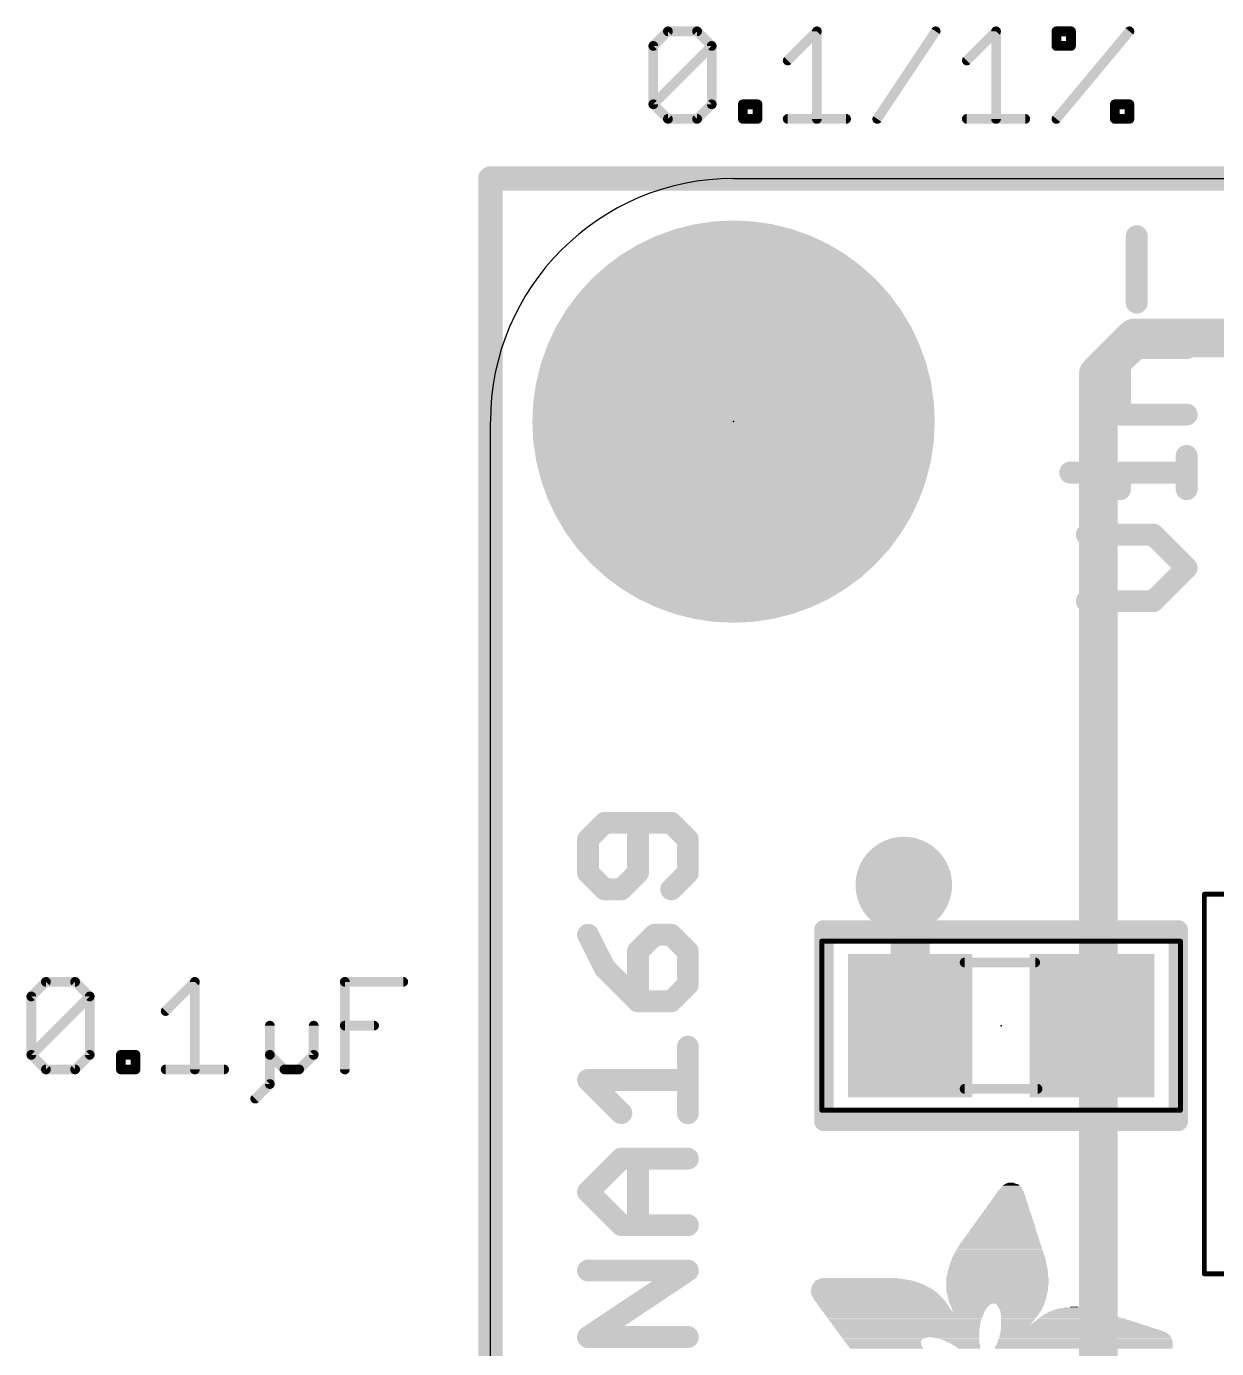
# Model space of a CAD drawing. Extents: x -4.8 to 24, y -1.7 to 22.6.
# Drawn here: x -4.84 to 7.58, y 8.75 to 22.56 of the extents above; entities that cross this region are included whole.
import ezdxf

# ---------------------------------------------------------------- set-up
doc = ezdxf.new("R2010")
doc.units = 0
for name, color, linetype in [('1', 12, 'CONTINUOUS'), ('16', 132, 'CONTINUOUS'), ('17', 110, 'CONTINUOUS'), ('18', 110, 'CONTINUOUS'), ('20', 53, 'CONTINUOUS'), ('21', 40, 'CONTINUOUS'), ('23', 53, 'CONTINUOUS'), ('27', 253, 'CONTINUOUS'), ('39', 12, 'CONTINUOUS'), ('40', 132, 'CONTINUOUS'), ('41', 12, 'CONTINUOUS'), ('42', 132, 'CONTINUOUS'), ('51', 253, 'CONTINUOUS')]:
    doc.layers.add(name, color=color, linetype=linetype)

# ---------------------------------------------------------------- blocks, each defined once
blk = doc.blocks.new('RECT')
blk.add_solid([(-0.5, -0.5), (0.5, -0.5), (-0.5, 0.5), (0.5, 0.5)])
blk = doc.blocks.new('ROUNDP')
at = {"const_width": 0.5}
blk.add_lwpolyline([(0, -0.25, 1), (0, 0.25, 1), (0, -0.25)], format="xyb", dxfattribs=at)
blk = doc.blocks.new('ROUNDV')
at = {"const_width": 0.5}
blk.add_lwpolyline([(0, -0.25, 1), (0, 0.25, 1), (0, -0.25)], format="xyb", dxfattribs=at)

msp = doc.modelspace()

# ---------------------------------------------------------------- linework, layer by layer
at = {"layer": '1', "const_width": 0.4064}
for points in [[(6.731, 19.304), (6.35, 18.923)], [(10.922, 19.304), (6.731, 19.304)], [(6.35, 18.923), (6.35, 12.185)], [(4.384, 13.523), (4.318, 13.589)], [(4.384, 12.119), (4.384, 13.523)], [(6.35, 12.185), (6.284, 12.119)], [(6.35, 12.053), (6.284, 12.119)], [(6.35, 2.54), (6.35, 12.053)]]:
    msp.add_lwpolyline(points, dxfattribs=at)
at = {"layer": '1', "const_width": 0.2032}
for points in [[(6.731, 19.4056, 1), (6.731, 19.2024)], [(6.8028, 19.2322, 1), (6.6592, 19.3758)], [(6.4516, 18.923, 1), (6.2484, 18.923)], [(6.2782, 18.9948, 1), (6.4218, 18.8512)], [(4.3898, 13.6608, 1), (4.2462, 13.5172)], [(4.4856, 13.523, 1), (4.2824, 13.523)], [(4.3122, 13.4512, 1), (4.4558, 13.5948)], [(6.3558, 12.1908, 1), (6.2122, 12.0472)], [(6.4218, 12.1132, 1), (6.2782, 12.2568)], [(4.2824, 12.119, 1), (4.4856, 12.119)], [(6.2122, 12.1908, 1), (6.3558, 12.0472)], [(6.2484, 12.185, 1), (6.4516, 12.185)], [(6.4516, 12.053, 1), (6.2484, 12.053)], [(6.2782, 11.9812, 1), (6.4218, 12.1248)]]:
    msp.add_lwpolyline(points, format="xyb", dxfattribs=at)
at = {"layer": '16'}
for points, const_width in [([(0, 0), (0, 20.97)], 0.254), ([(0, 20.97), (22.86, 20.97)], 0.254), ([(4.318, 13.589), (4.318, 13.716)], 0.4064)]:
    msp.add_lwpolyline(points, dxfattribs=dict(at, const_width=const_width))
for points, const_width in [([(0.0635, 20.97, 1), (-0.0635, 20.97)], 0.127), ([(0, 21.0335, 1), (0, 20.9065)], 0.127), ([(4.4196, 13.716, 1), (4.2164, 13.716)], 0.2032), ([(4.2164, 13.589, 1), (4.4196, 13.589)], 0.2032)]:
    msp.add_lwpolyline(points, format="xyb", dxfattribs=dict(at, const_width=const_width))
at = {"layer": '20'}
for p, q in [((2.54, 20.97), (20.32, 20.97)), ((0, 2.54), (0, 18.43))]:
    msp.add_line(p, q, dxfattribs=at)
msp.add_arc((2.54, 18.43), 2.54, 90, 180, dxfattribs=at)
at = {"layer": '21'}
for points, const_width in [([(2.54, 16.43, 1), (2.54, 20.43, 1), (2.54, 16.43)], 0.2032), ([(6.8077, 20.3678, 1), (6.6934, 20.3678)], 0.1143), ([(6.6934, 19.6729, 1), (6.8077, 19.6729)], 0.1143), ([(6.7506, 19.2555, 1), (6.7506, 19.1412)], 0.1143), ([(6.791, 19.1579, 1), (6.7101, 19.2388)], 0.1143), ([(7.2717, 19.1412, 1), (7.2717, 19.2555)], 0.1143), ([(6.5364, 19.0651, 1), (6.6173, 18.9842)], 0.1143), ([(6.634, 19.0246, 1), (6.5197, 19.0246)], 0.1143), ([(6.5768, 18.5606, 1), (6.5768, 18.4463)], 0.1143), ([(6.5197, 18.5035, 1), (6.634, 18.5035)], 0.1143), ([(7.2717, 18.4463, 1), (7.2717, 18.5606)], 0.1143), ([(7.3289, 18.0713, 1), (7.2146, 18.0713)], 0.1143), ([(6.0557, 17.9548, 1), (6.0557, 17.8405)], 0.1143), ([(6.2294, 17.8405, 1), (6.2294, 17.9548)], 0.1143), ([(6.5768, 17.9548, 1), (6.5768, 17.8405)], 0.1143), ([(6.634, 17.8976, 1), (6.5197, 17.8976)], 0.1143), ([(7.2717, 17.8405, 1), (7.2717, 17.9548)], 0.1143), ([(6.5197, 17.7239, 1), (6.634, 17.7239)], 0.1143), ([(7.2146, 17.7239, 1), (7.3289, 17.7239)], 0.1143), ([(6.2294, 17.3065, 1), (6.2294, 17.1922)], 0.1143), ([(6.9647, 17.2898, 1), (6.8839, 17.209)], 0.1143), ([(6.9243, 17.1922, 1), (6.9243, 17.3065)], 0.1143), ([(7.2313, 16.8615, 1), (7.3121, 16.9423)], 0.1143), ([(7.3121, 16.8615, 1), (7.2313, 16.9423)], 0.1143), ([(6.2294, 16.6117, 1), (6.2294, 16.4974)], 0.1143), ([(6.8839, 16.5949, 1), (6.9647, 16.5141)], 0.1143), ([(6.9243, 16.4974, 1), (6.9243, 16.6117)], 0.1143), ([(1.1941, 14.2955, 1), (1.1941, 14.1812)], 0.1143), ([(1.2345, 14.1979, 1), (1.1537, 14.2788)], 0.1143), ([(1.5987, 14.2383, 1), (1.4844, 14.2383)], 0.1143), ([(1.9294, 14.2788, 1), (1.8486, 14.1979)], 0.1143), ([(1.889, 14.1812, 1), (1.889, 14.2955)], 0.1143), ([(1.0776, 14.0646, 1), (0.9633, 14.0646)], 0.1143), ([(0.98, 14.105, 1), (1.0608, 14.0242)], 0.1143), ([(2.1199, 14.0646, 1), (2.0055, 14.0646)], 0.1143), ([(2.0223, 14.0242, 1), (2.1031, 14.105)], 0.1143), ([(1.0608, 13.7576, 1), (0.98, 13.6768)], 0.1143), ([(1.582, 13.6768, 1), (1.5011, 13.7576)], 0.1143), ([(2.1031, 13.6768, 1), (2.0223, 13.7576)], 0.1143), ([(0.9633, 13.7172, 1), (1.0776, 13.7172)], 0.1143), ([(1.4844, 13.7172, 1), (1.5987, 13.7172)], 0.1143), ([(2.0055, 13.7172, 1), (2.1199, 13.7172)], 0.1143), ([(1.1941, 13.6006, 1), (1.1941, 13.4863)], 0.1143), ([(1.1537, 13.5031, 1), (1.2345, 13.5839)], 0.1143), ([(1.3274, 13.5839, 1), (1.4083, 13.5031)], 0.1143), ([(1.3678, 13.4863, 1), (1.3678, 13.6006)], 0.1143), ([(1.8486, 13.5839, 1), (1.9294, 13.5031)], 0.1143), ([(1.0715, 13.0945, 1), (0.9693, 13.0434)], 0.1143), ([(1.7153, 13.1261, 1), (1.7153, 13.0118)], 0.1143), ([(1.7557, 13.0285, 1), (1.6749, 13.1094)], 0.1143), ([(1.9294, 13.1094, 1), (1.8486, 13.0285)], 0.1143), ([(1.889, 13.0118, 1), (1.889, 13.1261)], 0.1143), ([(3.5348, 13.119, 1), (3.4332, 13.119)], 0.1016), ([(3.484, 13.1698, 1), (3.484, 13.0682)], 0.1016), ([(7.2348, 13.119, 1), (7.1332, 13.119)], 0.1016), ([(7.184, 13.0682, 1), (7.184, 13.1698)], 0.1016), ([(1.5987, 12.8952, 1), (1.4844, 12.8952)], 0.1143), ([(1.5011, 12.9356, 1), (1.582, 12.8548)], 0.1143), ([(2.1199, 12.8952, 1), (2.0055, 12.8952)], 0.1143), ([(2.0223, 12.8548, 1), (2.1031, 12.9356)], 0.1143), ([(1.2345, 12.7619, 1), (1.1537, 12.6811)], 0.1143), ([(1.143, 12.696, 1), (1.2452, 12.7471)], 0.1143), ([(2.0055, 12.5478, 1), (2.1199, 12.5478)], 0.1143), ([(2.1031, 12.5074, 1), (2.0223, 12.5882)], 0.1143), ([(1.5416, 12.4312, 1), (1.5416, 12.3169)], 0.1143), ([(1.5011, 12.3337, 1), (1.582, 12.4145)], 0.1143), ([(1.8486, 12.4145, 1), (1.9294, 12.3337)], 0.1143), ([(1.889, 12.3169, 1), (1.889, 12.4312)], 0.1143), ([(1.4844, 12.3741, 1), (1.5987, 12.3741)], 0.1143), ([(2.1199, 11.8996, 1), (2.0055, 11.8996)], 0.1143), ([(1.0608, 11.5925, 1), (0.98, 11.5117)], 0.1143), ([(1.0204, 11.6093, 1), (1.0204, 11.495)], 0.1143), ([(2.0627, 11.495, 1), (2.0627, 11.6093)], 0.1143), ([(1.3274, 11.1643, 1), (1.4083, 11.2451)], 0.1143), ([(2.0055, 11.2047, 1), (2.1199, 11.2047)], 0.1143), ([(3.484, 11.1698, 1), (3.484, 11.0682)], 0.1016), ([(7.184, 11.0682, 1), (7.184, 11.1698)], 0.1016), ([(3.4332, 11.119, 1), (3.5348, 11.119)], 0.1016), ([(7.1332, 11.119, 1), (7.2348, 11.119)], 0.1016), ([(1.3678, 10.7873, 1), (1.3678, 10.673)], 0.1143), ([(1.4083, 10.6897, 1), (1.3274, 10.7706)], 0.1143), ([(1.5987, 10.7302, 1), (1.4844, 10.7302)], 0.1143), ([(2.0627, 10.673, 1), (2.0627, 10.7873)], 0.1143), ([(1.0608, 10.4231, 1), (0.98, 10.3423)], 0.1143), ([(0.98, 10.4231, 1), (1.0608, 10.3423)], 0.1143), ([(1.3678, 10.0924, 1), (1.3678, 9.9781)], 0.1143), ([(1.3274, 9.9949, 1), (1.4083, 10.0757)], 0.1143), ([(1.4844, 10.0353, 1), (1.5987, 10.0353)], 0.1143), ([(2.0627, 9.9781, 1), (2.0627, 10.0924)], 0.1143), ([(1.0204, 9.6179, 1), (1.0204, 9.5036)], 0.1143), ([(2.0944, 9.5132, 1), (2.031, 9.6083)], 0.1143), ([(2.0627, 9.5036, 1), (2.0627, 9.6179)], 0.1143), ([(1.0204, 8.923, 1), (1.0204, 8.8087)], 0.1143), ([(2.0627, 8.8087, 1), (2.0627, 8.923)], 0.1143), ([(0.9887, 8.9134, 1), (1.0521, 8.8183)], 0.1143)]:
    msp.add_lwpolyline(points, format="xyb", dxfattribs=dict(at, const_width=const_width))
for points, const_width in [([(6.7506, 19.6729), (6.7506, 20.3678)], 0.2286), ([(6.5768, 19.0246), (6.7506, 19.1984)], 0.2286), ([(6.7506, 19.1984), (7.2717, 19.1984)], 0.2286), ([(6.5768, 18.5035), (6.5768, 19.0246)], 0.2286), ([(7.2717, 18.5035), (6.5768, 18.5035)], 0.2286), ([(7.2717, 17.7239), (7.2717, 18.0713)], 0.2286), ([(6.0557, 17.8976), (6.2294, 17.8976)], 0.2286), ([(6.5768, 17.7239), (6.5768, 17.8976)], 0.2286), ([(6.5768, 17.8976), (7.2717, 17.8976)], 0.2286), ([(6.9243, 17.2494), (6.2294, 17.2494)], 0.2286), ([(7.2717, 16.9019), (6.9243, 17.2494)], 0.2286), ([(6.9243, 16.5545), (7.2717, 16.9019)], 0.2286), ([(6.2294, 16.5545), (6.9243, 16.5545)], 0.2286), ([(1.1941, 14.2383), (1.0204, 14.0646)], 0.2286), ([(1.889, 14.2383), (1.1941, 14.2383)], 0.2286), ([(1.5416, 13.7172), (1.5416, 14.2383)], 0.2286), ([(2.0627, 14.0646), (1.889, 14.2383)], 0.2286), ([(1.0204, 14.0646), (1.0204, 13.7172)], 0.2286), ([(2.0627, 13.7172), (2.0627, 14.0646)], 0.2286), ([(1.0204, 13.7172), (1.1941, 13.5435)], 0.2286), ([(1.3678, 13.5435), (1.5416, 13.7172)], 0.2286), ([(1.889, 13.5435), (2.0627, 13.7172)], 0.2286), ([(1.1941, 13.5435), (1.3678, 13.5435)], 0.2286), ([(1.0204, 13.0689), (1.1941, 12.7215)], 0.2286), ([(1.7153, 13.0689), (1.5416, 12.8952)], 0.2286), ([(1.889, 13.0689), (1.7153, 13.0689)], 0.2286), ([(2.0627, 12.8952), (1.889, 13.0689)], 0.2286), ([(3.484, 11.119), (3.484, 13.119)], 0.2032), ([(3.484, 13.119), (7.184, 13.119)], 0.2032), ([(7.184, 13.119), (7.184, 11.119)], 0.2032), ([(1.5416, 12.8952), (1.5416, 12.3741)], 0.2286), ([(2.0627, 12.5478), (2.0627, 12.8952)], 0.2286), ([(1.1941, 12.7215), (1.5416, 12.3741)], 0.2286), ([(1.889, 12.3741), (2.0627, 12.5478)], 0.2286), ([(1.5416, 12.3741), (1.889, 12.3741)], 0.2286), ([(2.0627, 11.2047), (2.0627, 11.8996)], 0.2286), ([(1.3678, 11.2047), (1.0204, 11.5521)], 0.2286), ([(1.0204, 11.5521), (2.0627, 11.5521)], 0.2286), ([(7.184, 11.119), (3.484, 11.119)], 0.2032), ([(1.0204, 10.3827), (1.3678, 10.7302)], 0.2286), ([(1.3678, 10.7302), (2.0627, 10.7302)], 0.2286), ([(1.5416, 10.0353), (1.5416, 10.7302)], 0.2286), ([(1.3678, 10.0353), (1.0204, 10.3827)], 0.2286), ([(2.0627, 10.0353), (1.3678, 10.0353)], 0.2286), ([(1.0204, 8.8659), (2.0627, 9.5608)], 0.2286), ([(2.0627, 9.5608), (1.0204, 9.5608)], 0.2286), ([(2.0627, 8.8659), (1.0204, 8.8659)], 0.2286)]:
    msp.add_lwpolyline(points, dxfattribs=dict(at, const_width=const_width))
at = {"layer": '23'}
for p in [(2.54, 18.43), (5.334, 12.119)]:
    msp.add_point(p, dxfattribs=at)
at = {"layer": '27', "const_width": 0.1016}
for points in [[(1.7018, 22.3555), (1.8543, 22.508)], [(1.8543, 22.508), (2.1594, 22.508)], [(2.1594, 22.508), (2.3119, 22.3555)], [(3.1051, 22.2029), (3.4101, 22.508)], [(3.4101, 22.508), (3.4101, 21.5928)], [(4.0406, 21.5928), (4.6507, 22.508)], [(4.9761, 22.2029), (5.2812, 22.508)], [(5.2812, 22.508), (5.2812, 21.5928)], [(5.9116, 22.508), (6.0642, 22.508)], [(5.9116, 22.3555), (5.9116, 22.508)], [(5.9116, 21.5928), (6.6743, 22.508)], [(6.0642, 22.508), (6.0642, 22.3555)], [(1.7018, 21.7453), (1.7018, 22.3555)], [(1.7018, 21.7453), (2.3119, 22.3555)], [(2.3119, 22.3555), (2.3119, 21.7453)], [(6.0642, 22.3555), (5.9116, 22.3555)], [(1.8543, 21.5928), (1.7018, 21.7453)], [(2.3119, 21.7453), (2.1594, 21.5928)], [(2.6373, 21.5928), (2.6373, 21.7453)], [(2.6373, 21.7453), (2.7898, 21.7453)], [(2.7898, 21.7453), (2.7898, 21.5928)], [(6.5218, 21.5928), (6.5218, 21.7453)], [(6.5218, 21.7453), (6.6743, 21.7453)], [(6.6743, 21.7453), (6.6743, 21.5928)], [(2.1594, 21.5928), (1.8543, 21.5928)], [(2.7898, 21.5928), (2.6373, 21.5928)], [(3.1051, 21.5928), (3.7152, 21.5928)], [(4.9761, 21.5928), (5.5862, 21.5928)], [(6.6743, 21.5928), (6.5218, 21.5928)], [(-4.794, 12.4245), (-4.6415, 12.577)], [(-4.6415, 12.577), (-4.3364, 12.577)], [(-4.3364, 12.577), (-4.1839, 12.4245)], [(-3.3908, 12.2719), (-3.0857, 12.577)], [(-3.0857, 12.577), (-3.0857, 11.6618)], [(-1.5197, 11.6618), (-1.5197, 12.577)], [(-1.5197, 12.577), (-0.9096, 12.577)], [(-4.794, 11.8143), (-4.794, 12.4245)], [(-4.794, 11.8143), (-4.1839, 12.4245)], [(-4.1839, 12.4245), (-4.1839, 11.8143)], [(-2.3027, 12.1194), (-2.3027, 11.8143)], [(-1.8451, 11.8143), (-1.8451, 12.1194)], [(-1.5197, 12.1194), (-1.2147, 12.1194)], [(-4.6415, 11.6618), (-4.794, 11.8143)], [(-4.1839, 11.8143), (-4.3364, 11.6618)], [(-3.8585, 11.6618), (-3.8585, 11.8143)], [(-3.8585, 11.8143), (-3.706, 11.8143)], [(-3.706, 11.8143), (-3.706, 11.6618)], [(-2.3027, 11.8143), (-2.1502, 11.6618)], [(-2.3027, 11.8143), (-2.3027, 11.5093)], [(-1.9977, 11.6618), (-1.8451, 11.8143)], [(-4.3364, 11.6618), (-4.6415, 11.6618)], [(-3.706, 11.6618), (-3.8585, 11.6618)], [(-3.3908, 11.6618), (-2.7806, 11.6618)], [(-2.1502, 11.6618), (-1.9977, 11.6618)], [(-2.3027, 11.5093), (-2.4552, 11.3567)]]:
    msp.add_lwpolyline(points, dxfattribs=at)
at = {"layer": '27', "const_width": 0.0508}
for points in [[(1.8543, 22.5334, 1), (1.8543, 22.4826)], [(1.8723, 22.49, 1), (1.8364, 22.5259)], [(2.1774, 22.5259, 1), (2.1414, 22.49)], [(2.1594, 22.4826, 1), (2.1594, 22.5334)], [(3.4355, 22.508, 1), (3.3847, 22.508)], [(3.4281, 22.49, 1), (3.3922, 22.5259)], [(4.6718, 22.4939, 1), (4.6296, 22.5221)], [(5.3066, 22.508, 1), (5.2558, 22.508)], [(5.2991, 22.49, 1), (5.2632, 22.5259)], [(5.9116, 22.5334, 1), (5.9116, 22.4826)], [(5.937, 22.508, 1), (5.8862, 22.508)], [(6.0896, 22.508, 1), (6.0388, 22.508)], [(6.0642, 22.4826, 1), (6.0642, 22.5334)], [(6.6938, 22.4917, 1), (6.6548, 22.5242)], [(1.7272, 22.3555, 1), (1.6764, 22.3555)], [(1.6838, 22.3734, 1), (1.7198, 22.3375)], [(2.3373, 22.3555, 1), (2.2865, 22.3555)], [(2.3299, 22.3375, 1), (2.294, 22.3734)], [(2.294, 22.3375, 1), (2.3299, 22.3734)], [(5.9116, 22.3809, 1), (5.9116, 22.33)], [(5.8862, 22.3555, 1), (5.937, 22.3555)], [(6.0388, 22.3555, 1), (6.0896, 22.3555)], [(6.0642, 22.33, 1), (6.0642, 22.3809)], [(3.0871, 22.2209, 1), (3.123, 22.185)], [(4.9582, 22.2209, 1), (4.9941, 22.185)], [(1.7198, 21.7633, 1), (1.6838, 21.7274)], [(1.6838, 21.7633, 1), (1.7198, 21.7274)], [(1.6764, 21.7453, 1), (1.7272, 21.7453)], [(2.2865, 21.7453, 1), (2.3373, 21.7453)], [(2.3299, 21.7274, 1), (2.294, 21.7633)], [(2.6627, 21.7453, 1), (2.6119, 21.7453)], [(2.6373, 21.7707, 1), (2.6373, 21.7199)], [(2.8152, 21.7453, 1), (2.7644, 21.7453)], [(2.7898, 21.7199, 1), (2.7898, 21.7707)], [(6.5472, 21.7453, 1), (6.4964, 21.7453)], [(6.5218, 21.7707, 1), (6.5218, 21.7199)], [(6.6997, 21.7453, 1), (6.6489, 21.7453)], [(6.6743, 21.7199, 1), (6.6743, 21.7707)], [(1.8543, 21.6182, 1), (1.8543, 21.5674)], [(1.8364, 21.5748, 1), (1.8723, 21.6108)], [(2.1414, 21.6108, 1), (2.1774, 21.5748)], [(2.1594, 21.5674, 1), (2.1594, 21.6182)], [(2.6373, 21.6182, 1), (2.6373, 21.5674)], [(2.6119, 21.5928, 1), (2.6627, 21.5928)], [(2.7644, 21.5928, 1), (2.8152, 21.5928)], [(2.7898, 21.5674, 1), (2.7898, 21.6182)], [(3.1051, 21.6182, 1), (3.1051, 21.5674)], [(3.3847, 21.5928, 1), (3.4355, 21.5928)], [(3.7152, 21.5674, 1), (3.7152, 21.6182)], [(4.0195, 21.6069, 1), (4.0617, 21.5787)], [(4.9761, 21.6182, 1), (4.9761, 21.5674)], [(5.2558, 21.5928, 1), (5.3066, 21.5928)], [(5.5862, 21.5674, 1), (5.5862, 21.6182)], [(5.8921, 21.6091, 1), (5.9311, 21.5765)], [(6.5218, 21.6182, 1), (6.5218, 21.5674)], [(6.4964, 21.5928, 1), (6.5472, 21.5928)], [(6.6489, 21.5928, 1), (6.6997, 21.5928)], [(6.6743, 21.5674, 1), (6.6743, 21.6182)], [(-4.6415, 12.6024, 1), (-4.6415, 12.5516)], [(-4.6235, 12.559, 1), (-4.6595, 12.5949)], [(-4.3185, 12.5949, 1), (-4.3544, 12.559)], [(-4.3364, 12.5516, 1), (-4.3364, 12.6024)], [(-3.0603, 12.577, 1), (-3.1111, 12.577)], [(-3.0677, 12.559, 1), (-3.1037, 12.5949)], [(-1.4943, 12.577, 1), (-1.5451, 12.577)], [(-1.5197, 12.6024, 1), (-1.5197, 12.5516)], [(-0.9096, 12.5516, 1), (-0.9096, 12.6024)], [(-4.7686, 12.4245, 1), (-4.8194, 12.4245)], [(-4.812, 12.4424, 1), (-4.7761, 12.4065)], [(-4.1585, 12.4245, 1), (-4.2093, 12.4245)], [(-4.166, 12.4065, 1), (-4.2019, 12.4424)], [(-4.2019, 12.4065, 1), (-4.166, 12.4424)], [(-3.4087, 12.2899, 1), (-3.3728, 12.254)], [(-2.2773, 12.1194, 1), (-2.3281, 12.1194)], [(-1.8197, 12.1194, 1), (-1.8705, 12.1194)], [(-1.5197, 12.1448, 1), (-1.5197, 12.094)], [(-1.2147, 12.094, 1), (-1.2147, 12.1448)], [(-4.7761, 11.8323, 1), (-4.812, 11.7964)], [(-4.812, 11.8323, 1), (-4.7761, 11.7964)], [(-4.8194, 11.8143, 1), (-4.7686, 11.8143)], [(-4.2093, 11.8143, 1), (-4.1585, 11.8143)], [(-4.166, 11.7964, 1), (-4.2019, 11.8323)], [(-3.8331, 11.8143, 1), (-3.8839, 11.8143)], [(-3.8585, 11.8397, 1), (-3.8585, 11.7889)], [(-3.6806, 11.8143, 1), (-3.7314, 11.8143)], [(-3.706, 11.7889, 1), (-3.706, 11.8397)], [(-2.2848, 11.8323, 1), (-2.3207, 11.7964)], [(-2.2773, 11.8143, 1), (-2.3281, 11.8143)], [(-2.3281, 11.8143, 1), (-2.2773, 11.8143)], [(-1.8705, 11.8143, 1), (-1.8197, 11.8143)], [(-1.8272, 11.7964, 1), (-1.8631, 11.8323)], [(-4.6415, 11.6872, 1), (-4.6415, 11.6364)], [(-4.6595, 11.6438, 1), (-4.6235, 11.6798)], [(-4.3544, 11.6798, 1), (-4.3185, 11.6438)], [(-4.3364, 11.6364, 1), (-4.3364, 11.6872)], [(-3.8585, 11.6872, 1), (-3.8585, 11.6364)], [(-3.8839, 11.6618, 1), (-3.8331, 11.6618)], [(-3.7314, 11.6618, 1), (-3.6806, 11.6618)], [(-3.706, 11.6364, 1), (-3.706, 11.6872)], [(-3.3908, 11.6872, 1), (-3.3908, 11.6364)], [(-3.1111, 11.6618, 1), (-3.0603, 11.6618)], [(-2.7806, 11.6364, 1), (-2.7806, 11.6872)], [(-2.1502, 11.6872, 1), (-2.1502, 11.6364)], [(-2.1681, 11.6438, 1), (-2.1322, 11.6798)], [(-2.0156, 11.6798, 1), (-1.9797, 11.6438)], [(-1.9977, 11.6364, 1), (-1.9977, 11.6872)], [(-1.5451, 11.6618, 1), (-1.4943, 11.6618)], [(-2.3281, 11.5093, 1), (-2.2773, 11.5093)], [(-2.2848, 11.4913, 1), (-2.3207, 11.5272)], [(-2.4732, 11.3747, 1), (-2.4373, 11.3388)]]:
    msp.add_lwpolyline(points, format="xyb", dxfattribs=at)
at = {"layer": '39'}
for points, const_width in [([(2.54, 17.43, 1), (2.54, 19.43, 1), (2.54, 17.43)], 2.032), ([(7.457, 13.5047, 1), (7.457, 13.4793)], 0.0254), ([(7.4697, 13.492, 1), (7.4443, 13.492)], 0.0254), ([(3.461, 13.0147, 1), (3.461, 12.9893)], 0.0254), ([(3.4737, 13.002, 1), (3.4483, 13.002)], 0.0254), ([(7.2197, 13.002, 1), (7.1943, 13.002)], 0.0254), ([(7.207, 12.9893, 1), (7.207, 13.0147)], 0.0254), ([(3.461, 11.2487, 1), (3.461, 11.2233)], 0.0254), ([(3.4483, 11.236, 1), (3.4737, 11.236)], 0.0254), ([(7.1943, 11.236, 1), (7.2197, 11.236)], 0.0254), ([(7.207, 11.2233, 1), (7.207, 11.2487)], 0.0254), ([(7.457, 9.5387, 1), (7.457, 9.5133)], 0.0254), ([(7.4443, 9.526, 1), (7.4697, 9.526)], 0.0254)]:
    msp.add_lwpolyline(points, format="xyb", dxfattribs=dict(at, const_width=const_width))
at = {"layer": '39', "const_width": 0.0508}
for points in [[(7.457, 13.492), (15.403, 13.492)], [(7.457, 9.526), (7.457, 13.492)], [(3.461, 13.002), (7.207, 13.002)], [(3.461, 11.236), (3.461, 13.002)], [(7.207, 13.002), (7.207, 11.236)], [(7.207, 11.236), (3.461, 11.236)], [(15.403, 9.526), (7.457, 9.526)]]:
    msp.add_lwpolyline(points, dxfattribs=at)
at = {"layer": '40', "const_width": 2.032}
msp.add_lwpolyline([(2.54, 17.43, 1), (2.54, 19.43, 1), (2.54, 17.43)], format="xyb", dxfattribs=at)
at = {"layer": '41', "const_width": 2.032}
msp.add_lwpolyline([(2.54, 17.43, 1), (2.54, 19.43, 1), (2.54, 17.43)], format="xyb", dxfattribs=at)
at = {"layer": '42', "const_width": 2.032}
msp.add_lwpolyline([(2.54, 17.43, 1), (2.54, 19.43, 1), (2.54, 17.43)], format="xyb", dxfattribs=at)
at = {"layer": '51', "const_width": 0.1016}
for points in [[(5.69, 12.779), (4.953, 12.779)], [(5.715, 11.459), (4.953, 11.459)]]:
    msp.add_lwpolyline(points, dxfattribs=at)
at = {"layer": '51', "const_width": 0.0508}
for points in [[(4.953, 12.8044, 1), (4.953, 12.7536)], [(5.69, 12.7536, 1), (5.69, 12.8044)], [(4.953, 11.4844, 1), (4.953, 11.4336)], [(5.715, 11.4336, 1), (5.715, 11.4844)]]:
    msp.add_lwpolyline(points, format="xyb", dxfattribs=at)

# ---------------------------------------------------------------- block references
at = {"layer": '1', "xscale": 1.3, "yscale": 1.5, "rotation": 180}
for p in [(4.384, 12.119), (6.284, 12.119)]:
    msp.add_blockref('RECT', p, dxfattribs=at)
at = {"layer": '17', "xscale": 3.2, "yscale": 3.2}
msp.add_blockref('ROUNDP', (2.54, 18.43), dxfattribs=at)
msp.add_blockref('ROUNDP', (2.54, 18.43), dxfattribs=at)
at = {"layer": '18', "xscale": 1.008, "yscale": 1.008}
msp.add_blockref('ROUNDV', (4.318, 13.589), dxfattribs=at)
msp.add_blockref('ROUNDV', (4.318, 13.589), dxfattribs=at)
at = {"layer": '21'}
for p, xscale, yscale in [((5.4297, 10.368), 0.2921, 0.0064), ((5.4297, 10.3617), 0.2921, 0.0063), ((5.4329, 10.3743), 0.2857, 0.0063), ((5.4329, 10.3807), 0.2731, 0.0064), ((5.436, 10.3871), 0.2667, 0.0063), ((5.4329, 10.3934), 0.2603, 0.0064), ((5.436, 10.3998), 0.254, 0.0063), ((5.436, 10.4061), 0.2413, 0.0064), ((5.4392, 10.4124), 0.235, 0.0063), ((5.4392, 10.4252), 0.2222, 0.0063), ((5.4392, 10.4188), 0.2222, 0.0064), ((5.4392, 10.4315), 0.2096, 0.0064), ((5.4392, 10.4379), 0.1968, 0.0063), ((5.4392, 10.4442), 0.1842, 0.0064), ((5.4392, 10.4505), 0.1714, 0.0063), ((5.4424, 10.4569), 0.1524, 0.0064), ((5.4392, 10.4633), 0.1334, 0.0063), ((5.436, 10.4696), 0.1016, 0.0064), ((5.436, 10.476), 0.0635, 0.0063), ((5.4043, 10.2219), 0.4445, 0.0063), ((5.4043, 10.2347), 0.4318, 0.0063), ((5.4043, 10.2283), 0.4318, 0.0064), ((5.4043, 10.241), 0.4191, 0.0064), ((5.4074, 10.2537), 0.4127, 0.0064), ((5.4074, 10.2474), 0.4127, 0.0063), ((5.4106, 10.26), 0.4064, 0.0063), ((5.4107, 10.2664), 0.3937, 0.0064), ((5.4138, 10.2791), 0.3874, 0.0064), ((5.4138, 10.2728), 0.3874, 0.0063), ((5.4138, 10.2855), 0.3746, 0.0063), ((5.4169, 10.2981), 0.3683, 0.0063), ((5.4169, 10.2918), 0.3683, 0.0064), ((5.417, 10.3045), 0.3556, 0.0064), ((5.4202, 10.3109), 0.3493, 0.0063), ((5.4234, 10.3172), 0.3429, 0.0064), ((5.4202, 10.3236), 0.3365, 0.0063), ((5.4233, 10.3299), 0.3302, 0.0064), ((5.4265, 10.3362), 0.3238, 0.0063), ((5.4265, 10.349), 0.3112, 0.0063), ((5.4265, 10.3426), 0.3112, 0.0064), ((5.4297, 10.3553), 0.3048, 0.0064), ((5.3757, 10.0823), 0.5906, 0.0063), ((5.3757, 10.0886), 0.5778, 0.0064), ((5.3788, 10.1013), 0.5715, 0.0064), ((5.3788, 10.095), 0.5715, 0.0063), ((5.3789, 10.1077), 0.5588, 0.0063), ((5.3821, 10.1204), 0.5525, 0.0063), ((5.3821, 10.114), 0.5525, 0.0064), ((5.3821, 10.1267), 0.5397, 0.0064), ((5.3852, 10.1331), 0.5334, 0.0063), ((5.3884, 10.1394), 0.527, 0.0064), ((5.3853, 10.1457), 0.5207, 0.0063), ((5.3884, 10.1521), 0.5144, 0.0064), ((5.3884, 10.1648), 0.5016, 0.0064), ((5.3916, 10.1585), 0.508, 0.0063), ((5.3916, 10.1712), 0.4953, 0.0063), ((5.3948, 10.1775), 0.4889, 0.0064), ((5.3948, 10.1902), 0.4763, 0.0064), ((5.3948, 10.1838), 0.4763, 0.0063), ((5.398, 10.1966), 0.4699, 0.0063), ((5.3979, 10.2029), 0.4572, 0.0064), ((5.4011, 10.2156), 0.4508, 0.0064), ((5.4011, 10.2093), 0.4508, 0.0063), ((5.3471, 9.9426), 0.7366, 0.0063), ((5.3472, 9.9489), 0.7239, 0.0064), ((5.3503, 9.9553), 0.7176, 0.0063), ((5.3503, 9.968), 0.7048, 0.0063), ((5.3535, 9.9616), 0.7112, 0.0064), ((5.3535, 9.9743), 0.6985, 0.0064), ((5.3535, 9.987), 0.6858, 0.0064), ((5.3567, 9.9807), 0.6921, 0.0063), ((5.3567, 9.9934), 0.6795, 0.0063), ((5.3567, 10.0061), 0.6667, 0.0063), ((5.3599, 9.9997), 0.6731, 0.0064), ((5.3598, 10.0124), 0.6604, 0.0064), ((5.363, 10.0188), 0.654, 0.0063), ((5.363, 10.0315), 0.6414, 0.0063), ((5.363, 10.0251), 0.6414, 0.0064), ((5.3662, 10.0378), 0.635, 0.0064), ((5.3693, 10.0442), 0.6287, 0.0063), ((5.3662, 10.0505), 0.6223, 0.0064), ((5.3693, 10.0569), 0.6159, 0.0063), ((5.3725, 10.0632), 0.6096, 0.0064), ((5.3726, 10.0759), 0.5969, 0.0064), ((5.3726, 10.0696), 0.5969, 0.0063), ((5.3217, 9.8155), 0.8636, 0.0063), ((5.3217, 9.8092), 0.8636, 0.0064), ((5.3218, 9.8283), 0.8509, 0.0063), ((5.3249, 9.8219), 0.8572, 0.0064), ((5.3249, 9.8346), 0.8446, 0.0064), ((5.3249, 9.8473), 0.8318, 0.0064), ((5.3281, 9.841), 0.8382, 0.0063), ((5.3281, 9.8537), 0.8255, 0.0063), ((5.3312, 9.86), 0.8191, 0.0064), ((5.3312, 9.8727), 0.8065, 0.0064), ((5.3312, 9.8664), 0.8065, 0.0063), ((5.3345, 9.8791), 0.8001, 0.0063), ((5.3376, 9.8854), 0.7938, 0.0064), ((5.3376, 9.8981), 0.781, 0.0064), ((5.3376, 9.8918), 0.781, 0.0063), ((5.3376, 9.9045), 0.7684, 0.0063), ((5.3408, 9.9172), 0.762, 0.0063), ((5.3408, 9.9108), 0.762, 0.0064), ((5.344, 9.9235), 0.7557, 0.0064), ((5.344, 9.9299), 0.7429, 0.0063), ((5.3471, 9.9362), 0.7366, 0.0064), ((5.3059, 9.6695), 0.9843, 0.0064), ((5.3059, 9.6886), 0.9715, 0.0063), ((5.3091, 9.6822), 0.9779, 0.0064), ((5.3091, 9.6759), 0.9779, 0.0063), ((5.309, 9.7012), 0.9652, 0.0063), ((5.309, 9.6949), 0.9652, 0.0064), ((5.3091, 9.714), 0.9525, 0.0063), ((5.3122, 9.7076), 0.9588, 0.0064), ((5.309, 9.7267), 0.9398, 0.0063), ((5.3122, 9.7203), 0.9462, 0.0064), ((5.3122, 9.7393), 0.9334, 0.0063), ((5.3122, 9.733), 0.9334, 0.0064), ((5.3122, 9.7521), 0.9208, 0.0063), ((5.3154, 9.7457), 0.9271, 0.0064), ((5.3154, 9.7648), 0.9144, 0.0063), ((5.3154, 9.7584), 0.9144, 0.0064), ((5.3154, 9.7774), 0.9017, 0.0063), ((5.3154, 9.7711), 0.9017, 0.0064), ((5.3186, 9.7838), 0.8953, 0.0064), ((5.3186, 9.7965), 0.8827, 0.0064), ((5.3186, 9.7902), 0.8827, 0.0063), ((5.3218, 9.8029), 0.8763, 0.0063), ((5.2995, 9.5552), 1.0478, 0.0064), ((5.2995, 9.5488), 1.0478, 0.0063), ((5.2995, 9.5425), 1.0478, 0.0064), ((5.2995, 9.5362), 1.0478, 0.0063), ((5.2995, 9.5298), 1.0478, 0.0064), ((5.2995, 9.5806), 1.035, 0.0064), ((5.2995, 9.5743), 1.035, 0.0063), ((5.2995, 9.5679), 1.035, 0.0064), ((5.3027, 9.5616), 1.0414, 0.0063), ((5.3026, 9.5997), 1.0287, 0.0063), ((5.3026, 9.5933), 1.0287, 0.0064), ((5.3026, 9.5869), 1.0287, 0.0063), ((5.3027, 9.6187), 1.016, 0.0064), ((5.3027, 9.6124), 1.016, 0.0063), ((5.3027, 9.606), 1.016, 0.0064), ((5.3026, 9.6378), 1.0033, 0.0063), ((5.3059, 9.6314), 1.0097, 0.0064), ((5.3059, 9.625), 1.0097, 0.0063), ((5.3059, 9.6568), 0.9969, 0.0064), ((5.3059, 9.6505), 0.9969, 0.0063), ((5.3059, 9.6441), 0.9969, 0.0064), ((5.309, 9.6631), 0.9906, 0.0063), ((3.9533, 9.4028), 1.1874, 0.0064), ((3.966, 9.3901), 1.2128, 0.0064), ((3.9597, 9.3964), 1.2001, 0.0063), ((3.9501, 9.4092), 1.1684, 0.0063), ((3.9375, 9.4219), 1.1303, 0.0063), ((3.947, 9.4155), 1.1493, 0.0064), ((3.9343, 9.4282), 1.1113, 0.0064), ((3.9184, 9.4409), 1.0668, 0.0064), ((3.9279, 9.4345), 1.0858, 0.0063), ((3.912, 9.4473), 1.0414, 0.0063), ((3.9025, 9.4536), 1.0096, 0.0064), ((3.8962, 9.46), 0.9715, 0.0063), ((3.8867, 9.4663), 0.9271, 0.0064), ((3.874, 9.4726), 0.8763, 0.0063), ((3.858, 9.479), 0.7937, 0.0064), ((5.2963, 9.4917), 1.0668, 0.0064), ((5.2963, 9.4854), 1.0668, 0.0063), ((5.2963, 9.479), 1.0668, 0.0064), ((5.2963, 9.4726), 1.0668, 0.0063), ((5.2963, 9.4663), 1.0668, 0.0064), ((5.2963, 9.46), 1.0668, 0.0063), ((5.2963, 9.4536), 1.0668, 0.0064), ((5.2963, 9.4473), 1.0668, 0.0063), ((5.2963, 9.4409), 1.0668, 0.0064), ((5.2963, 9.4345), 1.0668, 0.0063), ((5.2963, 9.4282), 1.0668, 0.0064), ((5.2963, 9.4219), 1.0668, 0.0063), ((5.2963, 9.4155), 1.0668, 0.0064), ((5.2963, 9.4092), 1.0668, 0.0063), ((5.2932, 9.4028), 1.0605, 0.0064), ((5.2932, 9.3964), 1.0605, 0.0063), ((5.2932, 9.3901), 1.0605, 0.0064), ((5.2964, 9.5235), 1.0541, 0.0063), ((5.2964, 9.5171), 1.0541, 0.0064), ((5.2964, 9.5107), 1.0541, 0.0063), ((5.2964, 9.5044), 1.0541, 0.0064), ((5.2964, 9.4981), 1.0541, 0.0063), ((3.9914, 9.352), 1.289, 0.0064), ((3.9946, 9.3457), 1.2954, 0.0063), ((3.9978, 9.3393), 1.3017, 0.0064), ((4.0041, 9.333), 1.3144, 0.0063), ((3.9851, 9.3583), 1.2763, 0.0063), ((3.9755, 9.3774), 1.2446, 0.0064), ((3.9787, 9.3711), 1.251, 0.0063), ((4.0136, 9.3202), 1.3208, 0.0063), ((4.0168, 9.3139), 1.3272, 0.0064), ((4.02, 9.3076), 1.3335, 0.0063), ((3.9692, 9.3838), 1.2319, 0.0063), ((3.9851, 9.3647), 1.2637, 0.0064), ((4.0105, 9.3266), 1.3145, 0.0064), ((4.0263, 9.3012), 1.3335, 0.0064), ((4.0295, 9.2949), 1.3398, 0.0063), ((4.0358, 9.2885), 1.3399, 0.0064), ((4.039, 9.2821), 1.3462, 0.0063), ((4.0454, 9.2758), 1.3462, 0.0064), ((4.0486, 9.2695), 1.3525, 0.0063), ((4.0549, 9.2631), 1.3526, 0.0064), ((4.0581, 9.2568), 1.3589, 0.0063), ((5.2932, 9.3838), 1.0605, 0.0063), ((5.2932, 9.3774), 1.0605, 0.0064), ((5.2932, 9.3711), 1.0605, 0.0063), ((5.2932, 9.3647), 1.0605, 0.0064), ((5.2932, 9.3583), 1.0605, 0.0063), ((5.2932, 9.352), 1.0605, 0.0064), ((5.2932, 9.3457), 1.0605, 0.0063), ((5.29, 9.3393), 1.0541, 0.0064), ((5.2932, 9.333), 1.0477, 0.0063), ((5.2932, 9.3266), 1.0477, 0.0064), ((5.2932, 9.3202), 1.0477, 0.0063), ((5.2932, 9.3139), 1.0477, 0.0064), ((5.29, 9.3076), 1.0414, 0.0063), ((5.2932, 9.3012), 1.0351, 0.0064), ((5.2932, 9.2949), 1.0351, 0.0063), ((5.2932, 9.2885), 1.0351, 0.0064), ((5.29, 9.2821), 1.0287, 0.0063), ((5.2932, 9.2758), 1.0223, 0.0064), ((5.2932, 9.2695), 1.0223, 0.0063), ((5.2932, 9.2631), 1.0223, 0.0064), ((5.29, 9.2568), 1.016, 0.0063), ((4.0644, 9.2504), 1.3589, 0.0064), ((4.0676, 9.244), 1.3526, 0.0063), ((4.0739, 9.2377), 1.3525, 0.0064), ((4.0772, 9.2314), 1.3589, 0.0063), ((4.0835, 9.225), 1.3589, 0.0064), ((4.0899, 9.2123), 1.3589, 0.0064), ((4.0867, 9.2187), 1.3525, 0.0063), ((4.0962, 9.2059), 1.3589, 0.0063), ((4.0994, 9.1996), 1.3525, 0.0064), ((4.1057, 9.1933), 1.3526, 0.0063), ((4.1089, 9.1869), 1.3589, 0.0064), ((4.112, 9.1806), 1.3525, 0.0063), ((4.1184, 9.1742), 1.3526, 0.0064), ((4.1216, 9.1678), 1.3589, 0.0063), ((4.1248, 9.1615), 1.3525, 0.0064), ((4.1311, 9.1552), 1.3526, 0.0063), ((4.1375, 9.1488), 1.3525, 0.0064), ((4.1375, 9.1425), 1.3525, 0.0063), ((4.1438, 9.1361), 1.3526, 0.0064), ((4.1502, 9.1297), 1.3525, 0.0063), ((4.3184, 9.1234), 1.6764, 0.0064), ((4.3184, 9.1171), 1.6764, 0.0063), ((5.2932, 9.2504), 1.0097, 0.0064), ((5.2932, 9.244), 1.0097, 0.0063), ((5.29, 9.2377), 1.0033, 0.0064), ((5.2932, 9.2314), 0.9969, 0.0063), ((5.2932, 9.225), 0.9969, 0.0064), ((5.29, 9.2187), 0.9906, 0.0063), ((5.0169, 9.2123), 0.4318, 0.0064), ((5.0106, 9.2059), 0.4191, 0.0063), ((5.0042, 9.1869), 0.3937, 0.0064), ((5.0106, 9.1996), 0.4064, 0.0064), ((5.0074, 9.1933), 0.4, 0.0063), ((5.0042, 9.1806), 0.381, 0.0063), ((5.0011, 9.1742), 0.3747, 0.0064), ((4.9979, 9.1678), 0.3683, 0.0063), ((5.0011, 9.1615), 0.3619, 0.0064), ((4.9979, 9.1552), 0.3556, 0.0063), ((4.9947, 9.1488), 0.3492, 0.0064), ((4.9979, 9.1425), 0.3429, 0.0063), ((4.9947, 9.1361), 0.3366, 0.0064), ((4.9979, 9.1297), 0.3302, 0.0063), ((5.5313, 9.2123), 0.508, 0.0064), ((5.5313, 9.2059), 0.4953, 0.0063), ((5.5345, 9.1996), 0.4889, 0.0064), ((5.5376, 9.1933), 0.4826, 0.0063), ((5.5377, 9.1869), 0.4699, 0.0064), ((5.5377, 9.1806), 0.4699, 0.0063), ((5.5376, 9.1742), 0.4572, 0.0064), ((5.5408, 9.1678), 0.4508, 0.0063), ((5.5377, 9.1615), 0.4445, 0.0064), ((5.5377, 9.1552), 0.4445, 0.0063), ((5.5376, 9.1488), 0.4318, 0.0064), ((5.5376, 9.1425), 0.4318, 0.0063), ((5.5345, 9.1361), 0.4255, 0.0064), ((5.5313, 9.1171), 0.4064, 0.0063), ((5.5345, 9.1297), 0.4127, 0.0063), ((5.5345, 9.1234), 0.4127, 0.0064), ((6.125, 9.1171), 0.616, 0.0063), ((6.1187, 9.1234), 0.5905, 0.0064), ((6.1155, 9.1297), 0.5461, 0.0063), ((6.1155, 9.1361), 0.5207, 0.0064), ((6.1123, 9.1425), 0.4762, 0.0063), ((6.1092, 9.1488), 0.4445, 0.0064), ((6.1091, 9.1552), 0.4064, 0.0063), ((6.1059, 9.1615), 0.3493, 0.0064), ((6.1028, 9.1678), 0.2921, 0.0063), ((6.0996, 9.1742), 0.2096, 0.0064), ((6.0964, 9.1806), 0.0889, 0.0063), ((4.3185, 9.1107), 1.6637, 0.0064), ((4.3216, 9.1044), 1.6574, 0.0063), ((4.3216, 9.098), 1.6446, 0.0064), ((4.3216, 9.0916), 1.6446, 0.0063), ((4.3247, 9.0853), 1.6383, 0.0064), ((4.3248, 9.079), 1.6256, 0.0063), ((4.3248, 9.0726), 1.6256, 0.0064), ((4.3247, 9.0663), 1.6129, 0.0063), ((4.328, 9.0599), 1.6065, 0.0064), ((4.3311, 9.0536), 1.6002, 0.0063), ((4.3311, 9.0472), 1.6002, 0.0064), ((4.3312, 9.0409), 1.5875, 0.0063), ((4.3343, 9.0345), 1.5812, 0.0064), ((4.3375, 9.0282), 1.5748, 0.0063), ((4.3343, 9.0218), 1.5684, 0.0064), ((4.3375, 9.0155), 1.5621, 0.0063), ((4.3407, 9.0091), 1.5557, 0.0064), ((4.3438, 9.0028), 1.5494, 0.0063), ((4.3438, 8.9964), 1.5494, 0.0064), ((4.3438, 8.9901), 1.5367, 0.0063), ((4.347, 8.9837), 1.5304, 0.0064), ((4.3502, 8.9774), 1.524, 0.0063), ((5.5281, 9.1107), 0.4, 0.0064), ((5.5281, 9.1044), 0.4, 0.0063), ((5.5217, 9.0853), 0.3747, 0.0064), ((5.5217, 9.079), 0.3747, 0.0063), ((5.4931, 9.0091), 0.3175, 0.0064), ((5.5281, 9.098), 0.3874, 0.0064), ((5.5249, 9.0916), 0.381, 0.0063), ((5.5154, 9.0663), 0.362, 0.0063), ((5.5122, 9.0599), 0.3556, 0.0064), ((5.5122, 9.0536), 0.3556, 0.0063), ((5.5059, 9.0409), 0.3429, 0.0063), ((5.5027, 9.0345), 0.3366, 0.0064), ((5.4995, 9.0282), 0.3302, 0.0063), ((5.4995, 9.0218), 0.3302, 0.0064), ((5.49, 9.0028), 0.3112, 0.0063), ((6.0742, 8.9964), 1.4796, 0.0064), ((6.0806, 8.9901), 1.4923, 0.0063), ((5.5186, 9.0726), 0.3683, 0.0064), ((5.5091, 9.0472), 0.3493, 0.0064), ((5.4964, 9.0155), 0.3239, 0.0063), ((6.0933, 8.9837), 1.5177, 0.0064), ((6.1028, 8.9774), 1.5367, 0.0063), ((6.2234, 9.0028), 1.143, 0.0063), ((6.2171, 9.0091), 1.1049, 0.0064), ((6.2139, 9.0155), 1.0858, 0.0063), ((6.2044, 9.0218), 1.0541, 0.0064), ((6.1981, 9.0282), 1.0287, 0.0063), ((6.1949, 9.0345), 0.9969, 0.0064), ((6.1885, 9.0409), 0.9716, 0.0063), ((6.179, 9.0472), 0.9398, 0.0064), ((6.1758, 9.0536), 0.9208, 0.0063), ((6.1695, 9.0599), 0.8827, 0.0064), ((6.1631, 9.0663), 0.8572, 0.0063), ((6.1568, 9.0726), 0.8319, 0.0064), ((6.1536, 9.079), 0.8001, 0.0063), ((6.1473, 9.0853), 0.7747, 0.0064), ((6.1409, 9.0916), 0.7366, 0.0063), ((6.1377, 9.098), 0.7176, 0.0064), ((6.1314, 9.1044), 0.6795, 0.0063), ((6.1282, 9.1107), 0.6477, 0.0064), ((4.3502, 8.971), 1.524, 0.0064), ((4.3533, 8.9647), 1.5177, 0.0063), ((4.3566, 8.9583), 1.5113, 0.0064), ((4.3565, 8.952), 1.4986, 0.0063), ((4.3565, 8.9456), 1.4986, 0.0064), ((4.3597, 8.9393), 1.4922, 0.0063), ((4.3628, 8.9329), 1.4859, 0.0064), ((4.3628, 8.9266), 1.4859, 0.0063), ((4.3661, 8.9202), 1.4795, 0.0064), ((4.3692, 8.9139), 1.4732, 0.0063), ((4.3724, 8.9075), 1.4668, 0.0064), ((4.3724, 8.9012), 1.4668, 0.0063), ((4.3756, 8.8948), 1.4605, 0.0064), ((4.3788, 8.8885), 1.4541, 0.0063), ((4.3819, 8.8821), 1.4478, 0.0064), ((4.3819, 8.8758), 1.4478, 0.0063), ((4.3851, 8.8694), 1.4414, 0.0064), ((4.1216, 8.8631), 0.9017, 0.0063), ((4.1089, 8.8567), 0.8636, 0.0064), ((4.0994, 8.8504), 0.8445, 0.0063), ((4.0994, 8.844), 0.8319, 0.0064), ((4.0994, 8.8377), 0.8191, 0.0063), ((4.855, 8.8631), 0.5016, 0.0063), ((4.8772, 8.8567), 0.4572, 0.0064), ((4.8931, 8.8504), 0.4254, 0.0063), ((4.9026, 8.844), 0.4064, 0.0064), ((4.9122, 8.8377), 0.3873, 0.0063), ((6.2107, 8.8377), 1.8161, 0.0063), ((6.2107, 8.8504), 1.8034, 0.0063), ((6.2139, 8.844), 1.8098, 0.0064), ((6.2107, 8.8694), 1.7907, 0.0064), ((6.2139, 8.8631), 1.797, 0.0063), ((6.2139, 8.8567), 1.797, 0.0064), ((6.2076, 8.8821), 1.7843, 0.0064), ((6.2076, 8.8758), 1.7843, 0.0063), ((6.1917, 8.9075), 1.7399, 0.0064), ((6.198, 8.9012), 1.7526, 0.0063), ((6.2012, 8.8948), 1.759, 0.0064), ((6.2076, 8.8885), 1.7717, 0.0063), ((6.1377, 8.952), 1.6192, 0.0063), ((6.1504, 8.9456), 1.6446, 0.0064), ((6.16, 8.9393), 1.6637, 0.0063), ((6.1695, 8.9329), 1.6827, 0.0064), ((6.1758, 8.9266), 1.6954, 0.0063), ((6.1854, 8.9202), 1.7145, 0.0064), ((6.1917, 8.9139), 1.7272, 0.0063), ((6.1123, 8.971), 1.5558, 0.0064), ((6.1218, 8.9647), 1.5748, 0.0063), ((6.1345, 8.9583), 1.6002, 0.0064), ((4.0962, 8.8313), 0.8128, 0.0064), ((4.0994, 8.825), 0.8065, 0.0063), ((4.0994, 8.8186), 0.7937, 0.0064), ((4.1025, 8.8123), 0.7874, 0.0063), ((4.1025, 8.8059), 0.7874, 0.0064), ((4.1057, 8.7995), 0.781, 0.0063), ((4.1089, 8.7932), 0.7747, 0.0064), ((4.1153, 8.7869), 0.7747, 0.0063), ((4.1153, 8.7805), 0.7747, 0.0064), ((4.1184, 8.7742), 0.7684, 0.0063), ((4.1248, 8.7678), 0.7683, 0.0064), ((4.1279, 8.7614), 0.762, 0.0063), ((4.1311, 8.7551), 0.7684, 0.0064), ((4.1375, 8.7488), 0.7683, 0.0063), ((4.9185, 8.8313), 0.3746, 0.0064), ((4.928, 8.825), 0.3556, 0.0063), ((4.9344, 8.8186), 0.3429, 0.0064), ((4.9439, 8.8123), 0.3238, 0.0063), ((4.947, 8.8059), 0.3175, 0.0064), ((4.9534, 8.7995), 0.3048, 0.0063), ((4.963, 8.7932), 0.2985, 0.0064), ((4.9693, 8.7869), 0.2858, 0.0063), ((4.9756, 8.7805), 0.2731, 0.0064), ((4.9789, 8.7742), 0.2667, 0.0063), ((4.9884, 8.7678), 0.2603, 0.0064), ((4.9915, 8.7614), 0.254, 0.0063), ((4.9979, 8.7551), 0.2413, 0.0064), ((5.0011, 8.7488), 0.2349, 0.0063), ((6.1917, 8.7488), 1.8542, 0.0063), ((6.198, 8.7614), 1.8542, 0.0063), ((6.198, 8.7551), 1.8542, 0.0064), ((6.2012, 8.7742), 1.8478, 0.0063), ((6.2012, 8.7678), 1.8478, 0.0064), ((6.2044, 8.7869), 1.8415, 0.0063), ((6.2044, 8.7805), 1.8415, 0.0064), ((6.2076, 8.7995), 1.8351, 0.0063), ((6.2076, 8.7932), 1.8351, 0.0064), ((6.2107, 8.8123), 1.8288, 0.0063), ((6.2107, 8.8059), 1.8288, 0.0064), ((6.2107, 8.8313), 1.8161, 0.0064), ((6.2139, 8.825), 1.8224, 0.0063), ((6.2139, 8.8186), 1.8224, 0.0064)]:
    msp.add_blockref('RECT', p, dxfattribs=dict(at, xscale=xscale, yscale=yscale))
at = {"layer": '51', "xscale": 0.7501, "yscale": 1.4501, "rotation": 180}
for p in [(4.6033, 12.1179), (6.0512, 12.1179)]:
    msp.add_blockref('RECT', p, dxfattribs=at)

doc.saveas('drawing.dxf')
